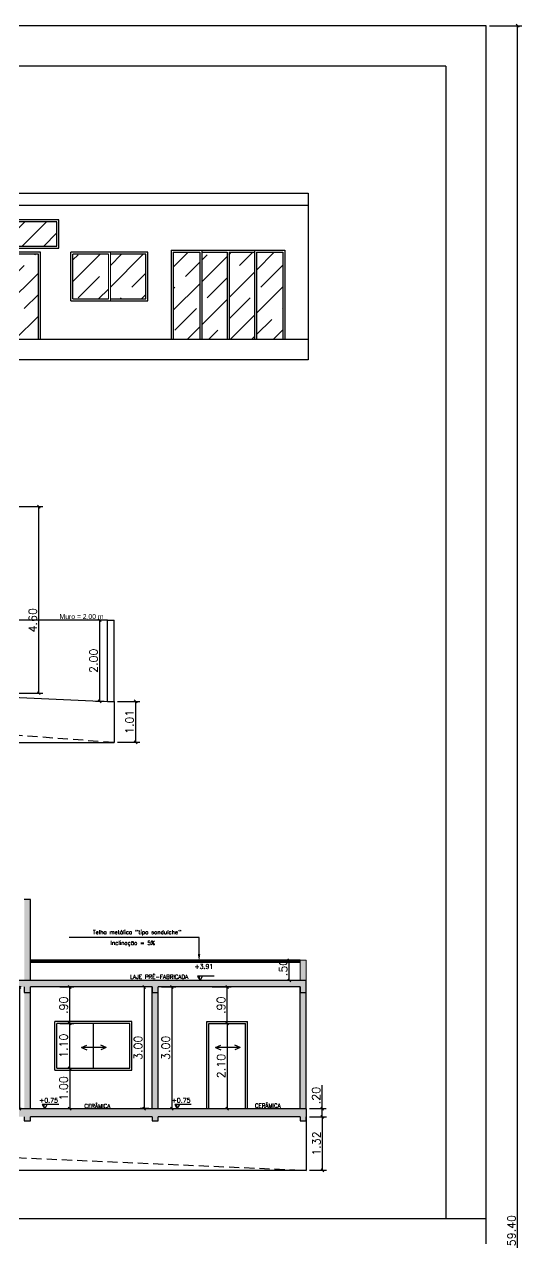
# Model space of a CAD drawing. Header units: metres. Extents: x 2690 to 3939, y 743 to 1123.
# Drawn here: x 3715.56 to 3727.82, y 784.09 to 814.02 of the extents above; entities that cross this region are included whole.
import ezdxf
from ezdxf import colors
from ezdxf.entities.mleader import LeaderData, LeaderLine
from ezdxf.enums import TextEntityAlignment as Align
from ezdxf.math import Vec2, Vec3

# ---------------------------------------------------------------- set-up
doc = ezdxf.new("R2010")
doc.units = ezdxf.units.M
doc.header["$PDMODE"] = 35
doc.linetypes.add('HIDDEN', pattern=[0.375, 0.25, -0.125])
for name, color, linetype in [('000 - Texto', 1, 'Continuous'), ('001', 1, 'Continuous'), ('01', 1, 'Continuous'), ('02', 2, 'Continuous'), ('03', 3, 'Continuous'), ('04', 4, 'Continuous'), ('08', 8, 'Continuous'), ('_muro', 2, 'Continuous'), ('_piso', 1, 'Continuous'), ('A CONSTRUIR', 10, 'Continuous'), ('ABERTURA', 2, 'Continuous'), ('FOLHA', 7, 'Continuous'), ('FOLHA - MARGEM', 3, 'Continuous'), ('PAREDE', 4, 'Continuous'), ('PLANTA', 2, 'Continuous')]:
    doc.layers.add(name, color=color, linetype=linetype)
doc.layers.add('ALVENARIA', color=4, linetype='Continuous', lineweight=18)
doc.layers.add('COTA', color=2, linetype='Continuous', lineweight=0)
doc.styles.add('ARIAL', font='arial.ttf')
doc.styles.add('ROMA', font='romans.shx')
doc.styles.get("Standard").update_dxf_attribs({"font": 'arial.ttf'})
doc.dimstyles.new('CORTE', dxfattribs={"dimscale": 0, "dimtxt": 0.2, "dimasz": 0.07, "dimexe": 0.1, "dimexo": 0.08, "dimgap": 0.05, "dimtad": 1, "dimzin": 4, "dimdsep": 46, "dimtxsty": 'ROMA', "dimblk": 'OBLIQUE', "dimcen": 0, "dimclrd": 1, "dimclre": 1, "dimclrt": 2, "dimaunit": 1, "dimadec": 0, "dimazin": 0, "dimtfac": 1, "dimtofl": 0, "dimtmove": 0, "dimatfit": 3, "dimldrblk": 'OBLIQUE', "dimfxl": 0.1, "dimtolj": 1, "dimtzin": 0, "dimarcsym": 0})
pattern_1 = [(50, (293.553, -23.73063), (0.182184669, -0.0159390855), [0.01905, -0.20955]), (355, (293.553, -23.73063), (-0.035243421, 0.191056845), [0.01524, -0.167640584]), (100.4514447, (293.56818, -23.73196), (0.146941247, 0.175117752), [0.016190009, -0.178090245]), (46.1842, (293.553, -23.67983), (0.271079041, -0.042042328), [0.028575, -0.314325]), (96.635558, (293.5756, -23.68333), (0.237404134, 0.247426125), [0.024285023, -0.267135608]), (351.184151, (293.553, -23.67983), (0.237404134, 0.247426125), [0.022859967, -0.251459732]), (21, (293.5784, -23.69253), (0.151614391, -0.102265198), [0.01905, -0.20955]), (326, (293.5784, -23.69253), (0.061802028, 0.184187966), [0.01524, -0.16764]), (71.451445, (293.59104, -23.70105), (0.213416419, 0.081922769), [0.016190009, -0.178089938]), (37.5, (293.553, -23.73063), (0.0030886033, 0.0845550389), [0, -0.165608, 0, -0.17018, 0, -0.168275]), (7.5, (293.553, -23.73063), (0.0668196625, 0.1001805748), [0, -0.097028, 0, -0.161798, 0, -0.064135]), (327.5, (293.49636, -23.73063), (0.1355905952, -0.005728744), [0, -0.0635, 0, -0.19812, 0, -0.26289]), (317.5, (293.47096, -23.73063), (0.1481291814, 0.025426491), [0, -0.08255, 0, -0.131572, 0, -0.18669])]
pattern_2 = [(45, (293.6012, 32.9967), (-0.53033009, 0.53033009), []), (45, (294.12994, 32.9967), (-0.53033009, 0.53033009), [0.75, -0.375])]

# ---------------------------------------------------------------- blocks, each defined once
blk = doc.blocks.new('_Oblique')
at = {"color": 0, "linetype": 'ByBlock', "lineweight": -2}
blk.add_line((-0.5, -0.5), (0.5, 0.5), dxfattribs=at)
blk = doc.blocks.new('*D12')
at = {"layer": '_muro', "color": 1, "lineweight": -2, "transparency": 16777216}
for p, q in [((3727.025, 813.987), (3727.817, 813.987)), ((3727.717, 754.587), (3727.717, 813.987)), ((3727.025, 754.587), (3727.817, 754.587))]:
    blk.add_line(p, q, dxfattribs=at)
at = {"layer": 'DEFPOINTS', "color": 0, "transparency": 16777216}
for p in [(3726.945, 813.987), (3727.717, 813.987), (3726.945, 754.587)]:
    blk.add_point(p, dxfattribs=at)
at = {"layer": '_muro', "color": 1, "lineweight": -2, "transparency": 16777216, "xscale": 0.07, "yscale": 0.07, "zscale": 0.07}
for p, rotation in [((3727.717, 813.987), 90), ((3727.717, 754.587), 270)]:
    blk.add_blockref('_Oblique', p, dxfattribs=dict(at, rotation=rotation))
at = {"layer": '_muro', "color": 2, "transparency": 16777216, "insert": (3727.567, 784.287), "char_height": 0.2, "attachment_point": 5, "rotation": 90, "style": 'ROMA'}
blk.add_mtext('\\A1;59.40', dxfattribs=at)
blk = doc.blocks.new('KCU')
at = {"layer": '001'}
blk.add_hatch(color=256, dxfattribs=at).paths.add_polyline_path([(653.994, 63.032), (653.994, 63.139), (653.932, 63.139), (653.994, 63.032)])
for p, q in [((654.341, 63.139), (653.932, 63.139)), ((653.932, 63.139), (653.994, 63.032)), ((653.994, 63.032), (654.056, 63.139))]:
    blk.add_line(p, q, dxfattribs=at)
blk = doc.blocks.new('*D185')
at = {"layer": 'COTA', "color": 1, "lineweight": -2, "transparency": 16777216}
for p, q in [((3715.475, 790.293), (3715.338, 790.293)), ((3715.438, 790.293), (3715.438, 787.293)), ((3715.475, 787.293), (3715.338, 787.293))]:
    blk.add_line(p, q, dxfattribs=at)
at = {"layer": 'DEFPOINTS', "color": 0, "transparency": 16777216}
for p in [(3715.555, 790.293), (3715.438, 787.293), (3715.555, 787.293)]:
    blk.add_point(p, dxfattribs=at)
at = {"layer": 'COTA', "color": 1, "lineweight": -2, "transparency": 16777216, "xscale": 0.07, "yscale": 0.07, "zscale": 0.07}
for p, rotation in [((3715.438, 790.293), 90), ((3715.438, 787.293), 270)]:
    blk.add_blockref('_Oblique', p, dxfattribs=dict(at, rotation=rotation))
at = {"layer": 'COTA', "color": 2, "transparency": 16777216, "insert": (3715.288, 788.793), "char_height": 0.2, "attachment_point": 5, "rotation": 90, "style": 'ROMA'}
blk.add_mtext('\\A1;3.00', dxfattribs=at)
blk = doc.blocks.new('*D156')
at = {"layer": 'COTA', "color": 1, "lineweight": -2, "transparency": 16777216}
for p, q in [((3716.435, 788.293), (3716.775, 788.293)), ((3716.675, 788.293), (3716.675, 787.293)), ((3716.435, 787.293), (3716.775, 787.293))]:
    blk.add_line(p, q, dxfattribs=at)
at = {"layer": 'DEFPOINTS', "color": 0, "transparency": 16777216}
for p in [(3716.355, 788.293), (3716.355, 787.293), (3716.675, 787.293)]:
    blk.add_point(p, dxfattribs=at)
at = {"layer": 'COTA', "color": 1, "lineweight": -2, "transparency": 16777216, "xscale": 0.07, "yscale": 0.07, "zscale": 0.07}
for p, rotation in [((3716.675, 788.293), 90), ((3716.675, 787.293), 270)]:
    blk.add_blockref('_Oblique', p, dxfattribs=dict(at, rotation=rotation))
at = {"layer": 'COTA', "color": 2, "transparency": 16777216, "insert": (3716.525, 787.793), "char_height": 0.2, "attachment_point": 5, "rotation": 90, "style": 'ROMA'}
blk.add_mtext('\\A1;1.00', dxfattribs=at)
blk = doc.blocks.new('*D157')
at = {"layer": 'COTA', "color": 1, "lineweight": -2, "transparency": 16777216}
for p, q in [((3716.435, 789.393), (3716.775, 789.393)), ((3716.675, 788.293), (3716.675, 789.393)), ((3716.435, 788.293), (3716.775, 788.293))]:
    blk.add_line(p, q, dxfattribs=at)
at = {"layer": 'DEFPOINTS', "color": 0, "transparency": 16777216}
for p in [(3716.355, 789.393), (3716.675, 789.393), (3716.355, 788.293)]:
    blk.add_point(p, dxfattribs=at)
at = {"layer": 'COTA', "color": 1, "lineweight": -2, "transparency": 16777216, "xscale": 0.07, "yscale": 0.07, "zscale": 0.07}
for p, rotation in [((3716.675, 789.393), 90), ((3716.675, 788.293), 270)]:
    blk.add_blockref('_Oblique', p, dxfattribs=dict(at, rotation=rotation))
at = {"layer": 'COTA', "color": 2, "transparency": 16777216, "insert": (3716.525, 788.843), "char_height": 0.2, "attachment_point": 5, "rotation": 90, "style": 'ROMA'}
blk.add_mtext('\\A1;1.10', dxfattribs=at)
blk = doc.blocks.new('*D158')
at = {"layer": 'COTA', "color": 1, "lineweight": -2, "transparency": 16777216}
for p, q in [((3716.435, 790.293), (3716.775, 790.293)), ((3716.675, 789.393), (3716.675, 790.293)), ((3716.435, 789.393), (3716.775, 789.393))]:
    blk.add_line(p, q, dxfattribs=at)
at = {"layer": 'DEFPOINTS', "color": 0, "transparency": 16777216}
for p in [(3716.355, 790.293), (3716.675, 790.293), (3716.355, 789.393)]:
    blk.add_point(p, dxfattribs=at)
at = {"layer": 'COTA', "color": 1, "lineweight": -2, "transparency": 16777216, "xscale": 0.07, "yscale": 0.07, "zscale": 0.07}
for p, rotation in [((3716.675, 790.293), 90), ((3716.675, 789.393), 270)]:
    blk.add_blockref('_Oblique', p, dxfattribs=dict(at, rotation=rotation))
at = {"layer": 'COTA', "color": 2, "transparency": 16777216, "insert": (3716.525, 789.843), "char_height": 0.2, "attachment_point": 5, "rotation": 90, "style": 'ROMA'}
blk.add_mtext('\\A1;.90', dxfattribs=at)
blk = doc.blocks.new('*D186')
at = {"layer": 'COTA', "color": 1, "lineweight": -2, "transparency": 16777216}
for p, q in [((3718.625, 790.293), (3718.409, 790.293)), ((3718.509, 790.293), (3718.509, 787.293)), ((3718.625, 787.293), (3718.409, 787.293))]:
    blk.add_line(p, q, dxfattribs=at)
at = {"layer": 'DEFPOINTS', "color": 0, "transparency": 16777216}
for p in [(3718.705, 790.293), (3718.509, 787.293), (3718.705, 787.293)]:
    blk.add_point(p, dxfattribs=at)
at = {"layer": 'COTA', "color": 1, "lineweight": -2, "transparency": 16777216, "xscale": 0.07, "yscale": 0.07, "zscale": 0.07}
for p, rotation in [((3718.509, 790.293), 90), ((3718.509, 787.293), 270)]:
    blk.add_blockref('_Oblique', p, dxfattribs=dict(at, rotation=rotation))
at = {"layer": 'COTA', "color": 2, "transparency": 16777216, "insert": (3718.359, 788.793), "char_height": 0.2, "attachment_point": 5, "rotation": 90, "style": 'ROMA'}
blk.add_mtext('\\A1;3.00', dxfattribs=at)
blk = doc.blocks.new('*D187')
at = {"layer": 'COTA', "color": 1, "lineweight": -2, "transparency": 16777216}
for p, q in [((3718.935, 790.293), (3719.291, 790.293)), ((3719.191, 790.293), (3719.191, 787.293)), ((3718.935, 787.293), (3719.291, 787.293))]:
    blk.add_line(p, q, dxfattribs=at)
at = {"layer": 'DEFPOINTS', "color": 0, "transparency": 16777216}
for p in [(3718.855, 790.293), (3718.855, 787.293), (3719.191, 787.293)]:
    blk.add_point(p, dxfattribs=at)
at = {"layer": 'COTA', "color": 1, "lineweight": -2, "transparency": 16777216, "xscale": 0.07, "yscale": 0.07, "zscale": 0.07}
for p, rotation in [((3719.191, 790.293), 90), ((3719.191, 787.293), 270)]:
    blk.add_blockref('_Oblique', p, dxfattribs=dict(at, rotation=rotation))
at = {"layer": 'COTA', "color": 2, "transparency": 16777216, "insert": (3719.041, 788.793), "char_height": 0.2, "attachment_point": 5, "rotation": 90, "style": 'ROMA'}
blk.add_mtext('\\A1;3.00', dxfattribs=at)
blk = doc.blocks.new('*D188')
at = {"layer": 'COTA', "color": 1, "lineweight": -2, "transparency": 16777216}
for p, q in [((3720.185, 789.393), (3720.656, 789.393)), ((3720.556, 789.393), (3720.556, 787.293)), ((3720.185, 787.293), (3720.656, 787.293))]:
    blk.add_line(p, q, dxfattribs=at)
at = {"layer": 'DEFPOINTS', "color": 0, "transparency": 16777216}
for p in [(3720.105, 789.393), (3720.105, 787.293), (3720.556, 787.293)]:
    blk.add_point(p, dxfattribs=at)
at = {"layer": 'COTA', "color": 1, "lineweight": -2, "transparency": 16777216, "xscale": 0.07, "yscale": 0.07, "zscale": 0.07}
for p, rotation in [((3720.556, 789.393), 90), ((3720.556, 787.293), 270)]:
    blk.add_blockref('_Oblique', p, dxfattribs=dict(at, rotation=rotation))
at = {"layer": 'COTA', "color": 2, "transparency": 16777216, "insert": (3720.406, 788.343), "char_height": 0.2, "attachment_point": 5, "rotation": 90, "style": 'ROMA'}
blk.add_mtext('\\A1;2.10', dxfattribs=at)
blk = doc.blocks.new('*D189')
at = {"layer": 'COTA', "color": 1, "lineweight": -2, "transparency": 16777216}
for p, q in [((3720.185, 790.293), (3720.655, 790.293)), ((3720.555, 789.393), (3720.555, 790.293)), ((3720.185, 789.393), (3720.655, 789.393))]:
    blk.add_line(p, q, dxfattribs=at)
at = {"layer": 'DEFPOINTS', "color": 0, "transparency": 16777216}
for p in [(3720.105, 790.293), (3720.555, 790.293), (3720.105, 789.393)]:
    blk.add_point(p, dxfattribs=at)
at = {"layer": 'COTA', "color": 1, "lineweight": -2, "transparency": 16777216, "xscale": 0.07, "yscale": 0.07, "zscale": 0.07}
for p, rotation in [((3720.555, 790.293), 90), ((3720.555, 789.393), 270)]:
    blk.add_blockref('_Oblique', p, dxfattribs=dict(at, rotation=rotation))
at = {"layer": 'COTA', "color": 2, "transparency": 16777216, "insert": (3720.405, 789.843), "char_height": 0.2, "attachment_point": 5, "rotation": 90, "style": 'ROMA'}
blk.add_mtext('\\A1;.90', dxfattribs=at)
blk = doc.blocks.new('*D159')
at = {"layer": 'COTA', "color": 1, "lineweight": -2, "transparency": 16777216}
for p, q in [((3722.275, 790.953), (3721.987, 790.953)), ((3722.087, 790.453), (3722.087, 790.953)), ((3722.275, 790.453), (3721.987, 790.453))]:
    blk.add_line(p, q, dxfattribs=at)
at = {"layer": 'DEFPOINTS', "color": 0, "transparency": 16777216}
for p in [(3722.087, 790.953), (3722.355, 790.953), (3722.355, 790.453)]:
    blk.add_point(p, dxfattribs=at)
at = {"layer": 'COTA', "color": 1, "lineweight": -2, "transparency": 16777216, "xscale": 0.07, "yscale": 0.07, "zscale": 0.07}
for p, rotation in [((3722.087, 790.953), 90), ((3722.087, 790.453), 270)]:
    blk.add_blockref('_Oblique', p, dxfattribs=dict(at, rotation=rotation))
at = {"layer": 'COTA', "color": 2, "transparency": 16777216, "insert": (3721.937, 790.773), "char_height": 0.2, "attachment_point": 5, "rotation": 90, "style": 'ROMA'}
blk.add_mtext('\\A1;.50', dxfattribs=at)
blk = doc.blocks.new('*D161')
at = {"layer": 'COTA', "color": 1, "lineweight": -2, "transparency": 16777216}
for p, q in [((3722.585, 787.093), (3723.007, 787.093)), ((3722.907, 785.773), (3722.907, 787.093)), ((3722.585, 785.773), (3723.007, 785.773))]:
    blk.add_line(p, q, dxfattribs=at)
at = {"layer": 'DEFPOINTS', "color": 0, "transparency": 16777216}
for p in [(3722.505, 787.093), (3722.907, 787.093), (3722.505, 785.773)]:
    blk.add_point(p, dxfattribs=at)
at = {"layer": 'COTA', "color": 1, "lineweight": -2, "transparency": 16777216, "xscale": 0.07, "yscale": 0.07, "zscale": 0.07}
for p, rotation in [((3722.907, 787.093), 90), ((3722.907, 785.773), 270)]:
    blk.add_blockref('_Oblique', p, dxfattribs=dict(at, rotation=rotation))
at = {"layer": 'COTA', "color": 2, "transparency": 16777216, "insert": (3722.757, 786.433), "char_height": 0.2, "attachment_point": 5, "rotation": 90, "style": 'ROMA'}
blk.add_mtext('\\A1;1.32', dxfattribs=at)
blk = doc.blocks.new('*D162')
at = {"layer": 'COTA', "color": 1, "lineweight": -2, "transparency": 16777216}
for p, q in [((3722.899, 787.293), (3722.899, 787.872)), ((3722.585, 787.293), (3722.999, 787.293)), ((3722.899, 787.093), (3722.899, 787.293)), ((3722.585, 787.093), (3722.999, 787.093))]:
    blk.add_line(p, q, dxfattribs=at)
at = {"layer": 'DEFPOINTS', "color": 0, "transparency": 16777216}
for p in [(3722.505, 787.293), (3722.899, 787.293), (3722.505, 787.093)]:
    blk.add_point(p, dxfattribs=at)
at = {"layer": 'COTA', "color": 1, "lineweight": -2, "transparency": 16777216, "xscale": 0.07, "yscale": 0.07, "zscale": 0.07}
for p, rotation in [((3722.899, 787.293), 90), ((3722.899, 787.093), 270)]:
    blk.add_blockref('_Oblique', p, dxfattribs=dict(at, rotation=rotation))
at = {"layer": 'COTA', "color": 2, "transparency": 16777216, "insert": (3722.749, 787.617), "char_height": 0.2, "attachment_point": 5, "rotation": 90, "style": 'ROMA'}
blk.add_mtext('\\A1;.20', dxfattribs=at)
blk = doc.blocks.new('*D204')
at = {"layer": '04', "color": 1, "lineweight": -2, "transparency": 16777216}
for p, q in [((3717.853, 797.333), (3718.4, 797.333)), ((3718.3, 797.333), (3718.3, 796.323)), ((3717.853, 796.323), (3718.4, 796.323))]:
    blk.add_line(p, q, dxfattribs=at)
at = {"layer": 'DEFPOINTS', "color": 0, "transparency": 16777216}
for p in [(3717.773, 797.333), (3717.773, 796.323), (3718.3, 796.323)]:
    blk.add_point(p, dxfattribs=at)
at = {"layer": '04', "color": 1, "lineweight": -2, "transparency": 16777216, "xscale": 0.07, "yscale": 0.07, "zscale": 0.07}
for p, rotation in [((3718.3, 797.333), 90), ((3718.3, 796.323), 270)]:
    blk.add_blockref('_Oblique', p, dxfattribs=dict(at, rotation=rotation))
at = {"layer": '04', "color": 2, "transparency": 16777216, "insert": (3718.15, 796.828), "char_height": 0.2, "attachment_point": 5, "rotation": 90, "style": 'ROMA'}
blk.add_mtext('\\A1;1.01', dxfattribs=at)
blk = doc.blocks.new('*D205')
at = {"layer": '02', "color": 1, "lineweight": -2, "transparency": 16777216}
for p, q in [((3713.179, 802.133), (3716.014, 802.133)), ((3715.914, 797.533), (3715.914, 802.133)), ((3713.179, 797.533), (3716.014, 797.533))]:
    blk.add_line(p, q, dxfattribs=at)
at = {"layer": 'DEFPOINTS', "color": 0, "transparency": 16777216}
for p in [(3713.099, 802.133), (3715.914, 802.133), (3713.099, 797.533)]:
    blk.add_point(p, dxfattribs=at)
at = {"layer": '02', "color": 1, "lineweight": -2, "transparency": 16777216, "xscale": 0.07, "yscale": 0.07, "zscale": 0.07}
for p, rotation in [((3715.914, 802.133), 90), ((3715.914, 797.533), 270)]:
    blk.add_blockref('_Oblique', p, dxfattribs=dict(at, rotation=rotation))
at = {"layer": '02', "color": 2, "transparency": 16777216, "insert": (3715.764, 799.333), "char_height": 0.2, "attachment_point": 5, "rotation": 90, "style": 'ROMA'}
blk.add_mtext('\\A1;4.60', dxfattribs=at)
blk = doc.blocks.new('*D203')
at = {"layer": 'COTA', "color": 1, "lineweight": -2, "transparency": 16777216}
for p, q in [((3717.528, 799.333), (3717.313, 799.333)), ((3717.413, 799.333), (3717.413, 797.333)), ((3717.528, 797.333), (3717.313, 797.333))]:
    blk.add_line(p, q, dxfattribs=at)
at = {"layer": 'DEFPOINTS', "color": 0, "transparency": 16777216}
for p in [(3717.608, 799.333), (3717.413, 797.333), (3717.608, 797.333)]:
    blk.add_point(p, dxfattribs=at)
at = {"layer": 'COTA', "color": 1, "lineweight": -2, "transparency": 16777216, "xscale": 0.07, "yscale": 0.07, "zscale": 0.07}
for p, rotation in [((3717.413, 799.333), 90), ((3717.413, 797.333), 270)]:
    blk.add_blockref('_Oblique', p, dxfattribs=dict(at, rotation=rotation))
at = {"layer": 'COTA', "color": 2, "transparency": 16777216, "insert": (3717.263, 798.333), "char_height": 0.2, "attachment_point": 5, "rotation": 90, "style": 'ROMA'}
blk.add_mtext('\\A1;2.00', dxfattribs=at)

msp = doc.modelspace()

# ---------------------------------------------------------------- hatches: boundary and pattern name
at = {"layer": '02'}
h = msp.add_hatch(dxfattribs=at)
h.set_pattern_fill('AR-CONC', color=256, scale=0.001)
h.set_pattern_definition(pattern_1)
h.paths.add_polyline_path([(3722.5052, 790.4525), (3702.6052, 790.4525), (3702.6052, 790.2925), (3702.6052, 790.1525), (3702.7552, 790.1525), (3702.7552, 790.2925), (3704.7552, 790.2925), (3704.7552, 790.1525), (3704.9052, 790.1525), (3704.9052, 790.2925), (3709.1052, 790.2925), (3709.1052, 790.1525), (3709.2552, 790.1525), (3709.2552, 790.2925), (3712.2552, 790.2925), (3712.2552, 790.1525), (3712.4052, 790.1525), (3712.4052, 790.2925), (3713.9052, 790.2925), (3713.9052, 790.1525), (3714.0552, 790.1525), (3714.0552, 790.2925), (3715.5552, 790.2925), (3715.5552, 790.1525), (3715.7052, 790.1525), (3715.7052, 790.2925), (3718.7052, 790.2925), (3718.7052, 790.1525), (3718.8552, 790.1525), (3718.8552, 790.2925), (3722.3552, 790.2925), (3722.3552, 790.1525), (3722.5052, 790.1525), (3722.5052, 790.2925)])
h = msp.add_hatch(dxfattribs=at)
h.set_pattern_fill('AR-CONC', color=256, scale=0.001)
h.set_pattern_definition(pattern_1)
h.paths.add_polyline_path([(3722.5052, 787.2925), (3697.5052, 787.2925), (3692.5052, 787.0925), (3702.6052, 787.0925), (3702.6052, 786.9925), (3702.7552, 786.9925), (3702.7552, 787.0925), (3704.7552, 787.0925), (3704.7552, 786.9925), (3704.9052, 786.9925), (3704.9052, 787.0925), (3709.1052, 787.0925), (3709.1052, 786.9925), (3709.2552, 786.9925), (3709.2552, 787.0925), (3712.2552, 787.0925), (3712.2552, 786.9925), (3712.4052, 786.9925), (3712.4052, 787.0925), (3713.9052, 787.0925), (3713.9052, 786.9925), (3714.0552, 786.9925), (3714.0552, 787.0925), (3715.5552, 787.0925), (3715.5552, 786.9925), (3715.7052, 786.9925), (3715.7052, 787.0925), (3718.7052, 787.0925), (3718.7052, 786.9925), (3718.8552, 786.9925), (3718.8552, 787.0925), (3722.3552, 787.0925), (3722.3552, 786.9925), (3722.5052, 786.9925), (3722.5052, 787.0925)])
at = {"layer": '08', "true_color": 0x636466}
h = msp.add_hatch(dxfattribs=at)
h.set_pattern_fill('JIS_STN_1E', color=251, scale=0.75)
h.set_pattern_definition(pattern_2)
h.paths.add_polyline_path([(3715.9034, 808.3527), (3715.1034, 808.3527), (3715.1034, 806.2527), (3715.9034, 806.2527)])
h.paths.add_polyline_path([(3716.3534, 809.1527), (3715.1034, 809.1527), (3715.1034, 808.5527), (3716.3534, 808.5527)])
h = msp.add_hatch(dxfattribs=at)
h.set_pattern_fill('JIS_STN_1E', color=251, scale=0.75)
h.set_pattern_definition(pattern_2)
h.paths.add_polyline_path([(3717.6284, 808.3527), (3716.7534, 808.3527), (3716.7534, 807.2527), (3717.6284, 807.2527)])
h.paths.add_polyline_path([(3718.5534, 808.3527), (3717.6784, 808.3527), (3717.6784, 807.2527), (3718.5534, 807.2527)])
h = msp.add_hatch(dxfattribs=at)
h.set_pattern_fill('JIS_STN_1E', color=251, scale=0.75)
h.set_pattern_definition(pattern_2)
h.paths.add_polyline_path([(3719.8784, 808.4027), (3719.2284, 808.4027), (3719.2284, 806.2527), (3719.8784, 806.2527)])
h.paths.add_polyline_path([(3720.5534, 808.4027), (3719.9284, 808.4027), (3719.9284, 806.2527), (3720.5534, 806.2527)])
h.paths.add_polyline_path([(3721.2284, 808.4027), (3720.6034, 808.4027), (3720.6034, 806.2527), (3721.2284, 806.2527)])
h.paths.add_polyline_path([(3721.9284, 808.4027), (3721.2784, 808.4027), (3721.2784, 806.2527), (3721.9284, 806.2527)])
at = {"layer": 'A CONSTRUIR'}
h = msp.add_hatch(color=256, dxfattribs=at)
h.dxf.hatch_style = 1
h.paths.add_polyline_path([(3715.7052, 792.4525), (3715.5552, 792.4525), (3715.5552, 790.4525), (3715.7052, 790.4525)])
h.paths.add_polyline_path([(3715.7052, 790.1525), (3715.5552, 790.1525), (3715.5552, 787.2925), (3715.7052, 787.2925)])
h = msp.add_hatch(color=256, dxfattribs=at)
h.dxf.hatch_style = 1
h.paths.add_polyline_path([(3722.5052, 790.1525), (3722.3552, 790.1525), (3722.3552, 787.2925), (3722.5052, 787.2925)])
h.paths.add_polyline_path([(3722.5052, 790.9525), (3722.3552, 790.9525), (3722.3552, 790.4525), (3722.5052, 790.4525)])
h = msp.add_hatch(color=256, dxfattribs=at)
h.dxf.hatch_style = 1
h.paths.add_polyline_path([(3718.8552, 790.1525), (3718.7052, 790.1525), (3718.7052, 787.2925), (3718.8552, 787.2925)])

# ---------------------------------------------------------------- linework, layer by layer
at = {"layer": '01', "color": 30, "linetype": 'HIDDEN'}
for p, q in [((3701.7993, 797.5326), (3717.7729, 796.3226)), ((3692.5052, 787.0925), (3722.5052, 785.7725))]:
    msp.add_line(p, q, dxfattribs=at)
at = {"layer": '01'}
msp.add_line((3722.3552, 790.9525), (3715.7052, 790.9525), dxfattribs=at)
at = {"layer": '02'}
for p, q in [((3716.4034, 809.2027), (3715.0534, 809.2027)), ((3716.3534, 809.1527), (3715.1034, 809.1527)), ((3716.3534, 808.5527), (3716.3534, 809.1527)), ((3716.4034, 808.5027), (3716.4034, 809.2027)), ((3715.1034, 808.5527), (3716.3534, 808.5527)), ((3715.0534, 808.5027), (3716.4034, 808.5027)), ((3715.9534, 808.4027), (3715.0534, 808.4027)), ((3715.9034, 808.3527), (3715.1034, 808.3527)), ((3715.9034, 806.2527), (3715.9034, 808.3527)), ((3715.9534, 806.2527), (3715.9534, 808.4027)), ((3719.1784, 808.4527), (3721.9784, 808.4527)), ((3719.1784, 808.4527), (3719.1784, 806.2527)), ((3719.2284, 808.4027), (3719.8784, 808.4027)), ((3719.2284, 808.4027), (3719.2284, 806.2527)), ((3719.8784, 808.4027), (3719.8784, 806.2527)), ((3719.9284, 808.4527), (3719.9284, 806.2527)), ((3719.9284, 808.4027), (3720.5534, 808.4027)), ((3720.5534, 808.4027), (3720.5534, 806.2527)), ((3720.6034, 808.4027), (3721.2284, 808.4027)), ((3720.6034, 808.4027), (3720.6034, 806.2527)), ((3721.2284, 808.4527), (3721.2284, 806.2527)), ((3721.2784, 808.4027), (3721.9284, 808.4027)), ((3721.2784, 808.4027), (3721.2784, 806.2527)), ((3721.9284, 808.4027), (3721.9284, 806.2527)), ((3721.9784, 808.4527), (3721.9784, 806.2527))]:
    msp.add_line(p, q, dxfattribs=at)
at = {"layer": '03'}
for p, q in [((3717.6077, 799.3326), (3713.0993, 799.3326)), ((3717.6077, 799.3326), (3717.7729, 799.3326)), ((3717.6077, 797.3326), (3717.6077, 799.3326)), ((3717.7729, 797.3326), (3717.7729, 799.3326)), ((3722.3552, 790.9225), (3715.7052, 790.9225)), ((3722.3552, 790.8925), (3715.7052, 790.8925))]:
    msp.add_line(p, q, dxfattribs=at)
at = {"layer": '04'}
for p, q in [((3722.5534, 809.5527), (3722.5534, 806.2527)), ((3722.5534, 806.2527), (3697.5534, 806.2527)), ((3722.5534, 806.2527), (3722.5534, 805.7527)), ((3722.5534, 805.7527), (3697.5534, 805.7527)), ((3713.0993, 797.5326), (3717.6077, 797.3326)), ((3717.6077, 797.3326), (3717.7729, 797.3326)), ((3717.7729, 797.3326), (3717.7729, 796.3226)), ((3701.7993, 796.3226), (3717.7729, 796.3226)), ((3715.7052, 792.4525), (3715.5552, 792.4525)), ((3715.7052, 790.4525), (3715.7052, 792.4525)), ((3722.5052, 790.4525), (3702.6052, 790.4525)), ((3715.7052, 787.2925), (3715.7052, 790.2925)), ((3718.7052, 790.2925), (3715.7052, 790.2925)), ((3718.7052, 787.2925), (3718.7052, 790.2925)), ((3718.8552, 787.2925), (3718.8552, 790.2925)), ((3722.3552, 790.2925), (3718.8552, 790.2925)), ((3722.3552, 787.2925), (3722.3552, 790.2925)), ((3722.5052, 787.2925), (3722.5052, 790.4525)), ((3722.5052, 787.2925), (3697.5052, 787.2925)), ((3722.5052, 787.2925), (3722.5052, 785.7725)), ((3718.7052, 787.0925), (3715.7052, 787.0925)), ((3722.3552, 787.0925), (3718.8552, 787.0925)), ((3722.5052, 785.7725), (3692.5052, 785.7725))]:
    msp.add_line(p, q, dxfattribs=at)
for points in [[(3715.5552, 790.2925), (3715.5552, 790.1525), (3715.7052, 790.1525), (3715.7052, 790.2925)], [(3718.7052, 790.2925), (3718.7052, 790.1525), (3718.8552, 790.1525), (3718.8552, 790.2925)], [(3722.3552, 790.2925), (3722.3552, 790.1525), (3722.5052, 790.1525), (3722.5052, 790.2925)], [(3715.5552, 787.0925), (3715.5552, 786.9925), (3715.7052, 786.9925), (3715.7052, 787.0925)], [(3718.7052, 787.0925), (3718.7052, 786.9925), (3718.8552, 786.9925), (3718.8552, 787.0925)], [(3722.3552, 787.0925), (3722.3552, 786.9925), (3722.5052, 786.9925), (3722.5052, 787.0925)]]:
    msp.add_lwpolyline(points, dxfattribs=at)
at = {"layer": '08'}
for p, q in [((3716.9669, 788.8031), (3717.0996, 788.8597)), ((3717.574, 788.8031), (3716.9669, 788.8031)), ((3716.9669, 788.8031), (3717.0996, 788.7465)), ((3717.574, 788.8031), (3717.4412, 788.8597)), ((3717.574, 788.8031), (3717.4412, 788.7465)), ((3720.2678, 788.8031), (3720.4006, 788.8597)), ((3720.8749, 788.8031), (3720.2678, 788.8031)), ((3720.2678, 788.8031), (3720.4006, 788.7465)), ((3720.8749, 788.8031), (3720.7422, 788.8597)), ((3720.8749, 788.8031), (3720.7422, 788.7465))]:
    msp.add_line(p, q, dxfattribs=at)
at = {"layer": '_piso'}
for p, q in [((3714.8534, 809.8627), (3722.5534, 809.8627)), ((3722.5534, 809.8627), (3722.5534, 809.8627)), ((3722.5534, 809.8627), (3722.5534, 809.5527)), ((3722.5534, 809.5527), (3714.8534, 809.5527)), ((3722.5534, 809.5527), (3722.5534, 809.5527))]:
    msp.add_line(p, q, dxfattribs=at)
at = {"layer": 'ABERTURA'}
for p, q in [((3716.7034, 807.2027), (3716.7034, 808.4027)), ((3718.6034, 808.4027), (3716.7034, 808.4027)), ((3716.7534, 807.2527), (3716.7534, 808.3527)), ((3717.6284, 808.3527), (3716.7534, 808.3527)), ((3718.5534, 808.3527), (3717.6784, 808.3527)), ((3718.5534, 807.2527), (3718.5534, 808.3527)), ((3718.6034, 807.2027), (3718.6034, 808.4027)), ((3716.7034, 807.2027), (3718.6034, 807.2027)), ((3716.7534, 807.2527), (3717.6284, 807.2527)), ((3717.6784, 807.2527), (3718.5534, 807.2527)), ((3716.3052, 788.2425), (3716.3052, 789.4425)), ((3718.2052, 789.4425), (3716.3052, 789.4425)), ((3716.3552, 788.2925), (3716.3552, 789.3925)), ((3718.1552, 789.3925), (3716.3552, 789.3925)), ((3717.2552, 789.3925), (3717.2552, 788.2925)), ((3718.1552, 788.2925), (3718.1552, 789.3925)), ((3718.2052, 788.2425), (3718.2052, 789.4425)), ((3720.0552, 787.2925), (3720.0552, 789.4425)), ((3720.0552, 789.4425), (3721.0552, 789.4425)), ((3720.1052, 787.2925), (3720.1052, 789.3925)), ((3720.1052, 789.3925), (3721.0052, 789.3925)), ((3721.0052, 787.2925), (3721.0052, 789.3925)), ((3721.0552, 787.2925), (3721.0552, 789.4425)), ((3716.3052, 788.2425), (3718.2052, 788.2425)), ((3716.3552, 788.2925), (3718.1552, 788.2925))]:
    msp.add_line(p, q, dxfattribs=at)
at = {"layer": 'ALVENARIA'}
for p, q in [((3722.3552, 790.4525), (3722.3552, 790.9525)), ((3722.3552, 790.9525), (3722.5052, 790.9525)), ((3722.5052, 790.4525), (3722.5052, 790.9525))]:
    msp.add_line(p, q, dxfattribs=at)
at = {"layer": 'COTA'}
for p, q in [((3717.6284, 808.3527), (3717.6284, 807.2527)), ((3717.6784, 808.4027), (3717.6784, 807.2027))]:
    msp.add_line(p, q, dxfattribs=at)
at = {"layer": 'FOLHA'}
msp.add_lwpolyline([(3645.3446, 754.5874), (3726.9446, 754.5874), (3726.9446, 813.9874), (3642.8446, 813.9874), (3642.8446, 754.5874)], dxfattribs=at)
at = {"layer": 'FOLHA - MARGEM', "linetype": 'Continuous'}
for q in [(3646.3446, 812.9874), (3725.9446, 784.5874)]:
    msp.add_line((3725.9446, 812.9874), q, dxfattribs=at)
at = {"layer": 'PLANTA', "color": 2, "linetype": 'Continuous'}
msp.add_line((3705.9446, 784.5874), (3726.9446, 784.5874), dxfattribs=at)

# ---------------------------------------------------------------- block references
at = {"layer": '02', "linetype": 'Continuous'}
for p in [(3065.8927, 727.4202), (3062.0637, 724.2602), (3065.3312, 724.2602)]:
    msp.add_blockref('KCU', p, dxfattribs=at)

# ---------------------------------------------------------------- texts
at = {"layer": '000 - Texto', "style": 'ARIAL'}
msp.add_text('Muro = 2,00 m', height=0.12, dxfattribs=at).set_placement((3716.4239, 799.364))
at = {"layer": '02', "ltscale": 0.05, "style": 'ROMA'}
for s, p in [("Telha metálica ''tipo sanduíche''", (3718.3388, 791.594)), ('Inclinação = 5%%%', (3718.2288, 791.3277))]:
    msp.add_text(s, height=0.099144, dxfattribs=at).set_placement(p, align=Align.CENTER)
for s, height, p in [('LAJE PRÉ-FABRICADA', 0.099144, (3718.164, 790.494)), ('CERÂMICA', 0.09914, (3717.0362, 787.3085)), ('CERÂMICA', 0.09914, (3721.239, 787.3173))]:
    msp.add_text(s, height=height, dxfattribs=at).set_placement(p)
at = {"layer": 'PAREDE', "color": 2, "style": 'ROMA'}
for s, p in [('+3.91', (3719.7522, 790.7422)), ('+0.75', (3715.9231, 787.4422)), ('+0.75', (3719.1907, 787.4422))]:
    msp.add_text(s, height=0.1125, dxfattribs=at).set_placement(p)

# ---------------------------------------------------------------- dimensions: what is measured, and where the dimension line sits
at = {"layer": '02'}
dim = msp.add_linear_dim(base=(3715.9142, 802.1326), p1=(3713.0993, 797.5326), p2=(3713.0993, 802.1326), angle=90, dimstyle='CORTE', override={"dimscale": 1}, dxfattribs=at)
dim.commit()
dim.dimension.update_dxf_attribs({"geometry": '*D205', "text_midpoint": (3715.9142, 799.3326), "dimtype": 160})
at = {"layer": '04'}
dim = msp.add_linear_dim(base=(3718.3003, 796.3226), p1=(3717.7729, 797.3326), p2=(3717.7729, 796.3226), angle=90, dimstyle='CORTE', override={"dimscale": 1}, dxfattribs=at)
dim.commit()
dim.dimension.update_dxf_attribs({"geometry": '*D204', "text_midpoint": (3718.1503, 796.8276)})
at = {"layer": '_muro'}
dim = msp.add_linear_dim(base=(3727.7168, 813.9874), p1=(3726.9446, 754.5874), p2=(3726.9446, 813.9874), angle=90, dimstyle='CORTE', override={"dimscale": 1}, dxfattribs=at)
dim.commit()
dim.dimension.update_dxf_attribs({"geometry": '*D12', "text_midpoint": (3727.5668, 784.2874)})
at = {"layer": 'COTA'}
for base, p1, p2, picture, middle in [((3717.4129, 797.3326), (3717.6077, 799.3326), (3717.6077, 797.3326), '*D203', (3717.2629, 798.3326)), ((3715.4381, 787.2925), (3715.5552, 790.2925), (3715.5552, 787.2925), '*D185', (3715.2881, 788.7925)), ((3716.6751, 790.2925), (3716.3552, 789.3925), (3716.3552, 790.2925), '*D158', (3716.5251, 789.8425)), ((3718.5091, 787.2925), (3718.7052, 790.2925), (3718.7052, 787.2925), '*D186', (3718.3591, 788.7925)), ((3719.1915, 787.2925), (3718.8552, 790.2925), (3718.8552, 787.2925), '*D187', (3719.0415, 788.7925)), ((3720.5552, 790.2925), (3720.1052, 789.3925), (3720.1052, 790.2925), '*D189', (3720.4052, 789.8425)), ((3716.6751, 789.3925), (3716.3552, 788.2925), (3716.3552, 789.3925), '*D157', (3716.5251, 788.8425)), ((3720.5562, 787.2925), (3720.1052, 789.3925), (3720.1052, 787.2925), '*D188', (3720.4062, 788.3425)), ((3716.6751, 787.2925), (3716.3552, 788.2925), (3716.3552, 787.2925), '*D156', (3716.5251, 787.7925))]:
    dim = msp.add_linear_dim(base=base, p1=p1, p2=p2, angle=90, dimstyle='CORTE', override={"dimscale": 1}, dxfattribs=at)
    dim.commit()
    dim.dimension.update_dxf_attribs({"geometry": picture, "text_midpoint": middle})
for base, p1, p2, picture, middle in [((3722.0873, 790.9525), (3722.3552, 790.4525), (3722.3552, 790.9525), '*D159', (3722.0873, 790.7725)), ((3722.8989, 787.2925), (3722.5052, 787.0925), (3722.5052, 787.2925), '*D162', (3722.8989, 787.6173))]:
    dim = msp.add_linear_dim(base=base, p1=p1, p2=p2, angle=90, dimstyle='CORTE', override={"dimscale": 1}, dxfattribs=at)
    dim.commit()
    dim.dimension.update_dxf_attribs({"geometry": picture, "text_midpoint": middle, "dimtype": 160})
dim = msp.add_aligned_dim(p1=(3722.5052, 785.7725), p2=(3722.5052, 787.0925), distance=-0.402, dimstyle='CORTE', override={"dimscale": 1}, dxfattribs=at)
dim.commit()
dim.dimension.update_dxf_attribs({"geometry": '*D161', "text_midpoint": (3722.7573, 786.4325)})

# ---------------------------------------------------------------- leaders
at = {"layer": '02', "ltscale": 0.05}
ml = msp.add_multileader_mtext('Standard', dxfattribs=at)
ml.set_content('', color=256)
ml.set_leader_properties()
ml.build(insert=Vec2(0, 0))
ml.multileader.update_dxf_attribs({"dogleg_length": 1.5224, "arrow_head_size": 0.18})
ctx = ml.context
ctx.base_point, ctx.char_height, ctx.arrow_head_size, ctx.landing_gap_size, ctx.plane_origin = Vec3(3716.481, 791.516), 0.18, 0.18, 0.09, Vec3(3720.7783, 783.0808)
ctx.text_align_type = 2
notes = []
notes.append((ctx, [(0, (1, 1, 0), (3719.8638, 791.516), (-1, 0), 3.2028, [(0, [(3719.864, 790.9225)], 0, [])])]))
ctx.mtext.insert, ctx.mtext.alignment, ctx.mtext.flow_direction = Vec3(3716.571, 791.606), 3, 5
for ctx, leaders in notes:
    for number, flags, end, landing, length, lines in leaders:
        leader = LeaderData()
        leader.index, (leader.has_last_leader_line, leader.has_dogleg_vector, leader.attachment_direction) = number, flags
        leader.last_leader_point, leader.dogleg_vector, leader.dogleg_length = Vec3(end), Vec3(landing), length
        for number, points, colour, breaks in lines:
            line = LeaderLine()
            line.index, line.vertices, line.color, line.breaks = number, Vec3.list(points), colors.encode_raw_color(colour), breaks
            leader.lines.append(line)
        ctx.leaders.append(leader)

doc.saveas('drawing.dxf')
